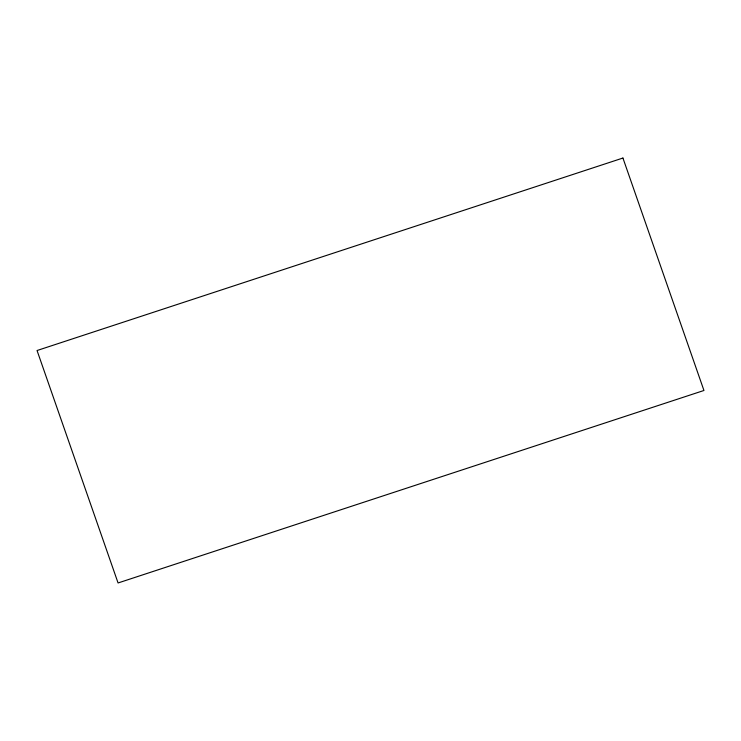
<?xml version="1.0" encoding="UTF-8"?>
<svg xmlns="http://www.w3.org/2000/svg" width="741" height="741" viewBox="0 0 741 741"><rect width="100%" height="100%" fill="white"/><g stroke="black" fill="none" stroke-linecap="round" stroke-linejoin="round"><path stroke-width="1.11" d="M622.931 158.037L37.05 350.521L118.069 582.963L703.95 390.479L622.931 158.037"/></g></svg>
